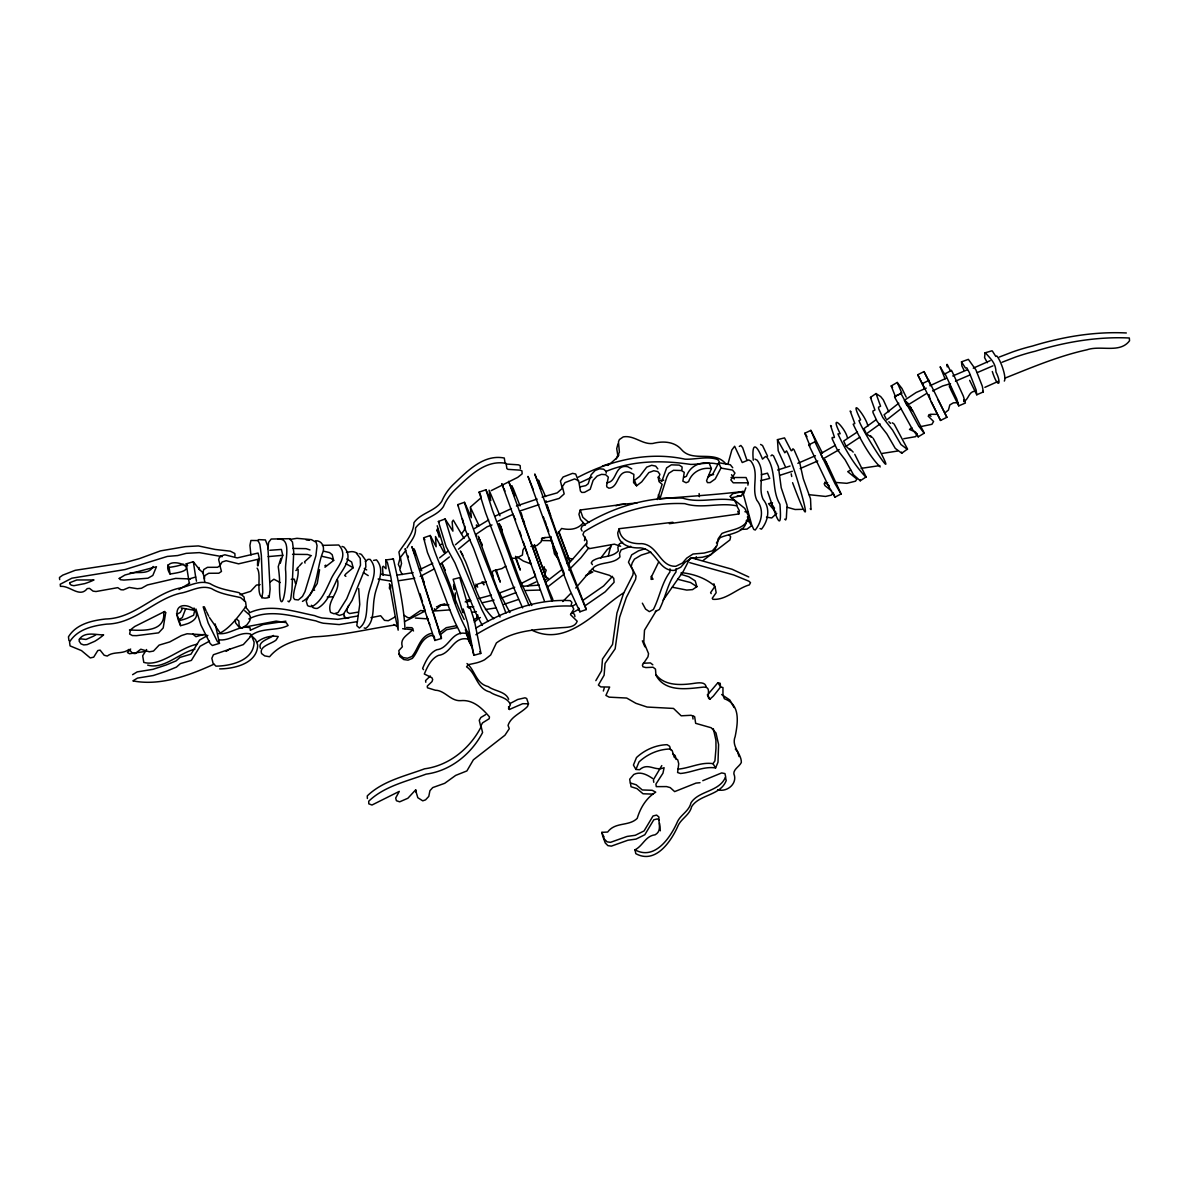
<?xml version="1.0" encoding="UTF-8"?>
<svg xmlns="http://www.w3.org/2000/svg" width="1189" height="1189" viewBox="0 0 1189 1189"><rect width="100%" height="100%" fill="white"/><g stroke="black" fill="none" stroke-linecap="round" stroke-linejoin="round"><path stroke-width="1.5" d="M280.232 563.318L282.789 555.308L281.392 549.437L269.814 550.284M669.957 568.818L669.942 571.968C661.53 583.294 659.657 597.354 653.37 609.541L649.357 611.651L645.568 609.095L642.357 603.18M675.991 568.847L675.991 571.983C667.549 583.279 665.662 597.324 659.345 609.481L655.317 611.592M454.852 601.872L455.372 592.91M267.822 548.709L268.669 542.303L271.181 539.033L289.715 538.691L292.464 542.006L293.742 551.889L291.974 589.759L290.651 599.494L288.986 601.902L287.901 601.099M810.883 430.359L804.834 433.242L809.947 445.741L808.758 444.864L814.896 441.803L816.055 442.709L810.883 430.359L822.446 453.158M319.588 569.694L317.225 583.531L309.571 595.674M476.417 525.806L476.462 524.929L477.012 525.583M389.487 588.763L389.412 586.846M895.54 396.858L891.215 385.964L897.219 382.457L901.797 393.054L894.604 396.532L894.886 397.676L912.543 429.511L918.19 436.853L924.269 433.123L912.855 410.948M475.526 588.629L475.689 585.954L478.141 583.888L486.301 581.718M585.211 537.042L584.483 540.668M280.872 558.384L278.241 566.663L278.746 570.423A53.163 15.784 89.2 0 1 279.564 579.4C278.538 620.688 287.099 596.596 285.702 571.329C284.186 562.531 292.836 537.339 277.78 539.212M195.962 609.006L200.941 625.132L210.126 643.502L212.37 645.508L219.475 643.353L215.209 623.943M728.144 463.294L731.83 450.007L734.639 446.247L742.233 462.536L748.624 459.935L750.779 460.96C759.934 472.642 751.002 487.832 756.843 500.242C764.215 509.278 762.03 521.451 755.253 530.026L753.781 529.447L751.745 525.003L743.407 494.461M606.137 473.177L606.301 471.617L603.626 469.165L599.524 468.808L595.139 470.487L591.126 474.783L588.198 483.73L585.805 485.602L579.816 486.91M434.371 608.723L435.278 610.938L449.843 609.883M880.202 466.935C869.382 456.323 860.182 438.726 853.182 424.22L854.817 423.507L850.18 411.008L850.982 411.721M630.467 783.031L631.032 786.732L636.962 788.604L643.026 793.776L652.924 794.118M669.362 523.68L738.83 513.96L739.261 510.512L736.808 505.875C719.791 502.174 701.971 509.145 684.834 503.646C649.491 501.981 613.777 513.128 584.037 531.869L582.937 534.56L586.994 541.099L586.43 546.227L589.268 548.649L614.371 544.161L620.643 546.241M464.914 526.118L464.409 529.952L461.555 533.816M543.566 569.888L544.354 566.885M995.817 356.462L992.533 351.32A3.225 0.936 73.2 0 0 991.908 350.814L985.042 352.836L984.581 357.621L987.316 362.704M482.303 625.384L475.184 611.978L454.897 562.843L446.113 546.687L438.399 521.466L445.072 518.984L452.846 544.176L461.525 560.361L481.738 609.541L488.01 621.475M405.553 549.452L405.107 548.694L411.543 570.988L434.847 640.47L441.401 638.478L441.401 637.557L422.704 579.608M163.592 611.993C166.133 631.909 142.814 630.705 129.482 629.932M715.852 546.39L715.288 549.823L710.591 554.995L702.446 557.24L691.344 558.191L685.132 562.219L680.792 567.212L674.222 570.423C658.156 571.21 656.551 549.244 640.277 547.861C630.408 548.411 618.488 545.038 617.73 532.94L619.201 528.689L672.9 522.268M747.881 485.142L748.267 482.808L746.053 477.532L731.027 477.502M477.339 614.668L476.789 617.908L473.876 619.989M477.889 615.085L477.071 619.93L474.158 621.996M533.371 489.868L528.005 476.403L560.851 566.767L569.769 589.863L579.89 611.815L586.207 609.556L585.88 608.129L557.091 534.129A49.433 1.115 70.3 0 1 551.978 519.474L547.386 507.554L549.377 512.518M404.973 628.743C403.859 605.914 398.404 581.599 393.41 558.964L385.816 559.96L385.979 568.758L383.363 566.232L382.501 567.019L383.051 575.268M392.548 559.484L392.712 558.607M434.847 640.47L434.877 639.548M681.951 469.7L682.1 466.95L679.246 465.107L671.339 464.84L666.657 467.872L661.797 481.426M888.822 411.884L883.293 399.846L880.707 396.606L876.025 393.559L870.452 397.394L874.955 410.042L872.919 411.022L873.008 412.598L877.096 421.352L886.875 433.911L895.258 448.372L901.752 453.217L907.519 449.041L894.113 423.997M520.381 468.54L520.158 465.583L518.419 464.825L506.246 464.037M257.493 565.459L257.671 560.376M608.307 556.14L610.938 544.993M901.752 453.217L901.589 452.117M969.644 380.346L976.749 394.793L976.124 389.977L969.332 372.558L966.791 367.817L965.453 368.025L961.5 361.828L961.901 365.944L963.967 370.24M976.749 394.793L983.348 391.909L982.322 386.232L975.916 369.898L968.366 359.36L961.5 361.828M695.773 558.86L696.293 556.69M579.89 611.815L578.85 608.084M185.707 608.709L182.289 617.626L178.855 619.618M544.755 574.465L546.197 570.185L542.883 566.99M745.845 487.832L743.779 493.569M746.707 520.262C745.072 533.475 729.719 533.371 720.177 537.636L716.432 542.942M390.631 585.092L390.646 588.392M876.025 393.559L880.573 406.207L878.552 407.173L878.671 408.734L882.773 417.488L892.553 430.076L900.965 444.537L907.445 449.427M574.941 616.615L574.406 614.252L571.805 612.573M603.373 691.017L604.22 688.119M625.34 504.017L580.277 509.992L578.939 514.287L580.514 519.43L585.345 525.152M731.072 497.879L741.535 495.664L743.318 491.458C715.451 494.802 687.837 496.393 659.91 498.845L666.761 477.309L668.783 473.296L673.479 470.279L681.401 470.532L684.255 472.36L682.872 481.159L686.098 482.764L688.58 481.679C691.82 472.196 701.421 466.92 711.408 468.629L706.548 480.728L707.47 482.615L710.115 482.615L715.213 478.974L720.95 468.08L718.751 462.714L730.328 464.75L732.736 467.753M204.597 578.835L202.888 572.741L203.75 569.546L207.481 567.331L217.572 567.287L220.173 565.518L218.657 559.692L219.237 557.849L220.797 556.051L224.855 554.787L237.235 557.923L258.072 553.048L259.44 558.949L257.909 565.89M657.264 499.573L662.139 484.339L659.033 481.649L658.334 478.127L659.94 474.337L657.814 471.572L653.787 470.755L648.837 472.598L641.718 481.857L636.576 485.796L633.574 482.6L633.856 474.396L629.739 472.211C616.318 469.581 619.469 487.564 608.887 488.189L606.851 486.925L606.628 485.469L608.337 477.146L605.662 474.693L601.56 474.352L597.16 476.031L593.133 480.326L590.19 489.259L584.512 492.335L581.778 492.454L580.425 491.027L578.627 480.624L574.569 478.929L565.057 482.585L562.382 486.569L564.181 493.925L559.142 498.429L545.528 502.338M509.888 703.62L517.72 699.474L524.988 697.809L526.682 698.478L528.481 703.799L527.53 706.444C521.421 713.028 510.958 716.387 508.045 725.379L509.278 728.679L504.953 735.218L473.385 759.801L466.891 770.933L455.684 775.391L444.671 783.328L432.737 787.579L429.928 790.7L428.783 796.407L425.543 799.87L422.749 800.836L417.815 797.715L415.511 790.016L407.886 798.25L399.682 801.817L396.413 800.717L395.684 798.027L399.281 791.384L371.964 805.027L368.798 803.823L368.709 801.237C384.166 786.301 406.356 781.47 426.138 774.128C450.378 770.903 471.334 754.138 482.585 732.528L480.936 725.662L482.571 722.853L489.184 718.736L489.467 716.893C482.035 708.272 473.311 699.474 460.752 700.648C450.72 701.376 444.849 690.333 435.352 690.229L427.49 687.807L427.237 686.142L432.023 681.565L432.692 679.558L431.904 677.715L424.31 674C427.178 667.326 431.013 658.543 438.503 655.362C451.181 653.995 453.291 635.966 467.976 639.087L471.87 646.92M833.935 437.686L832.166 437.493L832.151 438.8L836.982 449.204L845.082 459.727L853.553 474.872L860.256 480.772L866.142 476.938L854.757 454.317M860.256 480.772L860.167 479.806M406.965 547.936C410.458 541.292 416.239 536.298 415.526 527.99C422.585 518.107 436.631 516.784 443.423 506.603C446.038 500.45 449.814 494.921 454.584 490.21C468.496 477.101 484.963 459.281 506.083 463.383L506.871 468.57L508.03 469.373L520.202 470.145L521.941 470.889L522.164 473.846L517.676 477.384L491.28 490.596M153.128 566.469C149.086 574.971 137.567 571.552 129.958 573.009M617.998 443.898L616.705 448.595L617.983 456.546M700.024 782.704L696.026 783.09L674.653 791.606L670.224 787.608L666.553 786.583L656.269 786.642L655.912 784.086L662.957 773.207L664.116 767.678C655.08 771.839 648.273 762.015 639.578 769.729L635.922 769.446L638.998 761.941C647.277 754.212 658.305 749.338 669.675 749.011L672.186 750.586L674.148 757.081L677.76 759.92L678.726 763.784L677.596 772.523L680.465 773.489C692.622 772.419 703.442 766.117 715.6 767.916L717.993 762.223L718.587 744.522L715.986 732.974L711.245 727.772L695.654 723.328L694.644 716.625L691.047 715.288L681.178 715.808L673.494 708.436L647.098 707.039L635.892 703.308L626.692 698.047L609.169 697.155L605.914 695.416L609.66 687.049L600.846 686.915L598.379 685.057L604.101 675.248L605.067 663.417L615.144 648.822L619.603 617.344L626.306 597.591L635.595 579.325L636.056 576.011L631.21 566.484L632.191 562.962L634.436 559.142L641.287 555.085L650.829 552.068M791.919 450.557L792.959 448.803L794.103 449.873L799.751 462.789L803.274 478.721L810.526 498.83L810.987 509.576L810.229 508.699M250.329 630.066L250.076 627.777C239.286 624.79 229.551 635.164 218.404 633.544M661.797 765.597L653.4 779.731L653.772 782.288M699.355 496.72L699.117 493.554M689.947 558.503L683.244 571.419L663.135 600.163M571.181 604.933L571.939 602.422L570.244 600.623C536.938 598.78 503.868 611.072 475.674 628.223M950.472 389.071L958.75 405.85L965.379 403.041L963.328 396.115L951.913 371.087L951.363 370.448L944.482 374.178L940.157 366.762L945.092 378.919M951.363 370.448C950.249 373.064 947.187 362.318 946.786 364.651M595.838 680.643L601.545 670.849L602.496 659.033L612.543 644.453L616.957 613.004L623.616 593.266L632.875 575.03L633.321 571.716L632.266 569.338M658.602 562.159L651.2 577.304L651.111 579.37L653.073 579.206L651.23 576.353M475.882 634.733C504.626 617.195 538.216 604.294 572.251 606.137L573.782 609.11L570.497 614.654L577.185 621.223C574.926 628.193 565.191 627.227 559.395 627.822C538.037 629.457 514.376 629.858 496.408 642.937L490.671 654.99L484.518 659.821A20.243 10.627 -17.9 0 1 474.574 663.328L468.347 664.666L466.564 666.821C476.611 673.524 476.328 688.461 490.002 692.043C496.11 696.591 507.51 696.695 510.438 704.646L508.55 708.362L509.397 709.461L522.714 703.695L528.481 703.799M718.751 462.714L713.028 473.623L707.945 477.265M257.79 540.579L258.682 539.628L265.415 539.94L267.867 546.375L270.111 589.149L269.204 597.309C252.187 603.15 262.903 575.937 257.092 568.149M182.407 608.664L180.312 612.38L176.879 614.356M226.178 651.364L230.027 648.748M524.408 547.653L522.922 550.121L522.417 555.085L516.338 558.176L510.765 558.399M656.417 610.507L644.497 630.17L643.799 642.105L648.555 653.653L647.975 656.804L642.387 665.127L642.952 666.806L645.88 667.579L653.073 667.237L655.481 669.125L655.927 675.174C665.186 692.593 687.242 688.847 703.561 687.093C711.587 686.841 706.935 694.391 708.689 698.508L709.996 699.087L713.341 696.1L720.623 686.96L722.957 687.554L722.957 695.06L724.354 698.76C740.866 704.557 737.819 723.12 735.159 736.571C731.057 746.766 741.624 753.618 741.327 762.506C739.276 766.964 731.473 770.115 734.549 775.971C736.273 784.993 726.063 792.424 717.666 789.689M261.848 598.008L262.769 592.167L261.342 555.189L259.841 544.25L258.013 540.549L250.909 540.475L249.928 545.335L250.76 553.613A5.603 1.026 84.7 0 0 251.102 554.921M308.189 597.324L306.227 601.129L307.579 605.617A16.691 10.835 -69 0 0 312.142 606.509C321.58 601.426 325.801 589.982 330.334 580.722C334.585 569.293 350.042 557.299 338.761 544.993L322.412 545.379M832.746 493.078L831.379 495.129L825.582 496.437L809.115 494.698M405.806 550.477L400.425 557.344L401.525 563.527L399.831 569.754L402.194 574.555M616.006 459.132L618.919 454.971M677.908 769.164C690.036 768.109 700.841 761.837 712.999 763.65L714.916 760.901L715.986 748.312L715.927 740.271L713.326 728.708M612.528 576.338L603.596 585.984L583.591 599.895M600.594 558.295L607.311 549.467L611.027 546.851M500.079 616.987L491.503 597.235L473.549 548.248L465.716 530.74L457.75 504.641L464.513 502.278L471.394 517.691L470.398 507.331L479.048 525.731M586.593 543.224L569.115 563.17M588.733 547.921L580.945 557.745L568.773 570.036M302.184 562.843L299.405 565.919M592.598 568.416L575.729 588.035M146.604 649.521L142.68 655.793L143.795 662.392C160.678 667.192 180.178 647.188 197.433 644.17M132.588 674.683L137.196 671.889L152.935 669.333L166.118 664.993L176.076 660.891L179.985 657.398L190.983 654.173L199.633 640.024L207.867 635.342M269.858 582.253L273.901 579.221L280.232 582.551M430.329 675.991L425.573 680.584L425.811 682.248M557.388 534.114L561.58 528.481C569.576 530.22 577.646 529.655 583.309 522.759M298.558 566.826L296.938 568.52M570.497 593.697L562.798 601.53M720.43 685.89L720.222 683.318L717.888 682.724L708.406 693.841M470.458 507.019L481.159 497.701M776.744 513.351L771.735 517.958L766.489 517.185M432.484 612.261L441.743 604.547L448.877 604.874M886.622 419.999L901.351 408.436M562.189 569.338L545.692 582.194M563.913 574.361L547.713 586.92M455.446 544.74L468.466 533.787M458.464 549.169L470.205 539.375M770.962 455.833L772.018 454.911L773.519 455.848L778.349 466.504L781.203 487.758L787.073 505.176L786.33 518.226L785.691 519.979L784.725 519.162M324.983 567.242L333.663 560.435L332.177 554.668L329.576 552.603L323.542 551.131M420.163 576.442L434.371 568.862L446.915 602.184A43.042 3.418 70.6 0 0 455.06 622.352L460.678 633.752M346.757 558.964L351.647 562.025L353.163 567.748L345.821 573.93L344.676 575.476L345.85 576.353M447.703 551.354L439.588 557.849M365.32 561.49L368.1 559.335L370.121 559.38C379.886 570.824 369.556 584.661 368.025 596.908C365.885 607.118 368.545 621.282 359.346 628.03L356.804 625.667L359.747 604.488L358.692 588.54M449.383 556.957L440.019 564.374M945.374 412.524L948.436 410.042L949.833 404.914L953.385 402.848L958.349 402.625M310.151 556.749L304.547 561.817L305.083 563.051M850.016 450.007L846.092 446.276L859.885 437.151M963.67 401.6C968.782 399.489 968.455 391.954 974.564 391.24M474.441 528.555L488.605 519.95M178.989 589.536L189.72 583.175M470.041 642.64L468.243 632.206L473.891 655.317L467.634 622.858L463.19 608.976L463.22 612.736L462.551 611.547L453.128 579.296L459.801 577.586L468.704 608.069M623.809 592.731C596.804 609.838 567.525 647.708 531.736 630.096M130.671 649.031L127.431 652.523L129.482 653.727L144.389 651.602M898.78 403.205L884.096 414.768L885.983 418.691M911.829 427.772L909.481 429.437L915.426 432.008L917.091 434.357L915.589 436.66L903.774 438.711M703.308 560.331L729.942 539.925L730.641 536.7L728.812 534.589M473.891 655.317L480.936 653.341L474.5 621.074L470.012 607.222L469.848 608.396M324.879 565.756L325.786 565.132M876.174 419.658L863.957 428.59L865.8 432.514M880.113 423.908L866.424 433.822L871.165 437.062M680.673 574.213L688.877 576.769L695.238 580.916L696.888 586.667L692.563 589.61L686.752 590.071L672.365 587.232M241.635 628.297L246.896 624.864L249.645 621.03L250.611 617.403L249.482 614.891L244.681 610.73M725.543 777.428L726.226 780.579C720.356 795.813 699.593 794.222 691.656 806.603C689.798 814.777 681.832 818.255 678.324 825.121C671.443 841.084 655.659 864.626 635.788 853.643L635 849.838C643.1 845.691 645.33 836.001 655.109 834.797C662.139 830.992 658.334 823.189 658.929 817.051L656.61 815.089L653.043 815.981L644.066 830.933L635.283 835.287L627.093 836.432L610.537 842.332L607.074 841.842L604.398 839.152L601.887 832.345L607.653 832.047C615.367 821.584 628.832 826.637 637.215 818.374C640.395 807.836 646.177 798.072 655.734 792.156L652.196 790.299L642.283 789.957L636.204 784.799L630.259 782.927L629.694 779.226L633.782 774.485C640.395 771.096 647.024 774.738 652.523 778.394M373.584 560.405L376.512 559.885C386.321 571.285 375.962 585.107 374.431 597.324C372.291 607.52 374.951 621.669 365.722 628.372L364.176 627.926M585.092 605.751L605.142 591.869L614.104 582.268L613.732 578.211L609.481 575.342L594.01 570.675L592.835 569.011L593.965 567.123C601.693 561.52 613.509 564.27 619.974 556.942L619.514 553.48L621.163 549.823L630.72 546.301M389.383 583.68L395.298 616.823L388.298 620.717L384.493 620.361L380.643 615.724L370.923 617.671M295.868 570.512L298.067 569.159C299.048 579.117 293.267 588.05 293.505 597.71L294.634 599.509L298.335 599.955L302.452 596.432L304.949 591.691L315.917 555.679L317.062 545.647L316.111 542.229L311.429 539.643L296.982 538.32L289.655 539.464M505.83 566.113L501.936 568.58L493.182 570.824L492.187 572.563L493.093 575.922M739.305 446.44L740.851 445.459L742.664 447.703L746.796 459.846M984.878 387.346L998.299 381.342M857.432 431.934L843.67 441.045L846.092 446.276M439.127 633.024L446.261 627.688L456.308 625.741M440.762 634.257L446.633 629.68L456.665 627.733M820.707 453.618L835.243 445.34M996.754 355.927C1000.692 360.014 1006.815 377.775 1004.319 381.075M973.256 368.159L990.184 360.668M977.343 372.558L992.949 365.84M520.871 583.665L534.961 576.487M894.604 396.532L901.604 393.336M527.515 585.88L536.001 581.986M952.775 375.962L967.192 369.809M839.241 449.635L823.07 458.85L821.302 454.926M955.466 381.179L969.912 374.996M929.976 385.726L945.85 378.384M932.622 390.943L942.654 385.964L950.531 383.661M572.801 605.929L575.892 604.205M273.485 635.461C269.65 638.865 257.478 641.302 260.421 648.287M578.924 609.199L571.329 613.316M257.448 641.882C263.259 637.319 270.854 635.342 278.226 636.531L276.22 639.89C272.311 643.71 258.667 645.999 261.61 653.578L264.686 655.882L269.561 656.759C280.604 643.635 297.101 639.682 313.242 636.843C340.336 635.937 367.609 629.07 394.807 625.013M926.201 393.722L906.954 405.538L904.383 400.307L916.199 392.474L926.216 388.134M250.418 630.185L263.037 624.582L285.88 621.178M250.062 636.353C260.867 626.93 276.487 631.493 288.11 625.488L286.192 622.62L276.145 621.119L244.221 627.183M494.743 516.338L511.463 508.595M485.602 714.648L480.876 717.487L479.256 720.311L480.906 727.207C469.729 748.802 448.818 765.627 424.592 768.807C404.854 776.149 382.68 780.95 367.282 795.902L367.371 798.503M498.028 521.168L513.291 514.198M917.715 374.758L924.002 371.592L928.654 380.48L922.307 383.661L917.715 374.758L924.522 388.654M420.267 569.368L432.737 563.289M931.225 401.912L940.529 420.445L946.89 417.294L928.371 379.707L928.654 380.48M850.759 470.145L847.712 471.632L856.883 479.078L855.515 481.188L846.836 483.314L835.733 482.452M808.758 444.864L828.837 486.762L834.99 497.165L841.099 493.94L828.302 466.341M578.166 477.235C610.73 460.128 648.614 451.226 685.057 459.192C695.922 459.608 707.158 455.863 717.695 459.519L719.3 461.659M580.098 482.66L592.003 477.146M478.885 598.498L491.399 595.095M213.842 664.25C189.036 675.56 160.129 686.231 132.871 680.881L137.478 678.102L153.262 675.53L166.475 671.191L176.448 667.103L180.371 663.611L191.384 660.385L200.049 646.281L209.502 641.153M797.849 463.324L815.401 455.729M800.167 468.555L817.75 460.96M203.497 634.421L195.917 636.71L192.707 633.93M622.664 542.303L619.514 543.73L617.879 547.416L618.339 550.879C611.904 558.236 600.088 555.456 592.39 561.074L591.26 562.962L592.434 564.641M424.488 611.354L404.572 621.624M683.957 477.384L686.439 476.284C689.65 466.816 699.221 461.525 709.209 463.249L711.408 468.629M194.892 649.224C179.197 652.791 163.844 669.838 147.674 665.112M465.196 601.946L468.57 600.519M602.392 466.029L610.73 463.264L616.378 458.211L619.395 452.206L618.473 441.803L619.41 439.529L623.259 436.898C633.975 434.921 642.179 444.656 652.776 443.482C662.645 440.881 674.371 441.342 681.52 449.605C692.845 462.997 714.812 449.383 726.152 464.304M249.006 612.974C270.066 603.046 293.401 611.443 314.624 615.62A49.403 27.005 -14.2 0 0 321.981 617.968L337.839 619.35L357.488 616.051M248.858 618.919C270.215 608.218 294.203 616.601 315.917 620.896A49.492 26.916 -14.2 0 0 323.289 623.229L339.177 624.582L357.458 621.609M607.609 465.434L608.679 464.988M514.718 587.262L499.603 592.939M515.729 592.716L500.584 598.394M585.553 575.565L592.806 571.998L589.268 571.359M477.755 618.592L480.386 617.552M999.28 357.057L1012.656 351.914A119.346 59.718 -27.6 0 1 1032.305 346.088C1062.431 336.784 1094.816 331.389 1126.325 332.965M1002.074 362.244L1015.465 357.072A119.584 59.524 -27.6 0 1 1035.158 351.245C1065.329 341.912 1097.759 336.472 1129.327 338.003L1129.55 340.767C1119.845 353.772 1100.806 344.959 1086.924 349.804C1058.611 356.016 1031.799 367.416 1004.973 378.132M444.701 603.863L436.467 606.836M516.427 505.994L537.101 499.068M519.712 511.032L538.989 504.641M492.023 524.943L487.118 526.757L476.195 534.158L476.67 536.477M504.047 604.324L518.374 599.494M897.502 451.047L882.297 453.425M522.61 607.921L514.778 590.13A68.204 2.839 70.7 0 1 501.684 555.204L485.617 512.786L479.122 492.127L485.929 489.764L490.804 500.554L489.08 490.18L499.974 515.803M443.928 552.395L435.501 536.521L436.155 546.747L430.255 535.496L423.581 537.814L427.46 552.513L434.342 568.937M615.932 505.815L619.885 504.478L636.962 503.006M606.375 471.275C633.202 460.277 662.496 460.202 690.631 464.409C699.905 464.453 709.476 461.614 718.542 464.349M777.651 470.041L790.046 466.043M779.925 475.303L792.35 471.29M485.469 609.541L495.813 607.951M183.73 564.24L177.012 566.023A42.67 16.973 -7 0 1 171.067 567.108L169.12 567.376L167.664 564.983M785.171 466.326L778.186 450.705L777.457 439.648L784.532 437.894L791.205 450.75M644.869 548.813L638.508 550.819L631.686 554.847L628.461 562.189L631.731 568.134M541.485 538.602L545.127 537.458M358.142 612.112L349.566 613.554L347.307 612.038L346.92 609.645L348.585 605.469M189.274 583.338L186.197 563.854L193.331 561.713L199.44 569.516L198.994 567.465M188.486 579.162L195.68 577.007L193.331 561.713M439.514 544.904L442.07 544.146M827.618 482.645L824.17 483.67L824.973 485.632L831.572 490.953M702.788 780.683L721.678 772.924L724.963 773.593L725.647 776.744C719.746 791.993 698.969 790.388 691.002 802.783C689.13 810.957 681.148 814.435 677.641 821.302C670.73 837.294 654.901 860.821 635 849.838M239.985 594.708L250.582 591.349L256.408 585.092L260.094 584.616M545.201 579.638L548.263 578.374L544.889 576.264M494.015 600.118L482.288 602.764M761.376 474.723L767.485 473.163L769.729 478.424L760.588 480.653M879.815 465.583L861.133 468.377M743.318 491.458L732.84 493.658L729.972 496.422L744.804 508.416L748.535 516.071C746.9 529.328 731.503 529.194 721.946 533.46L718.186 538.766L717.041 545.662L712.33 550.834L704.17 553.063L693.038 554.015L686.811 558.042L682.456 563.051L675.872 566.261C659.761 567.049 658.126 545.038 641.822 543.641C631.924 544.19 619.959 540.817 619.201 528.689M176.537 613.613L179.212 620.613L181.159 620.153A43.176 30.424 -13.8 0 0 187.059 618.31L193.644 615.218L194.743 610.076M180.594 625.637L182.556 625.161A43.294 30.424 -13.9 0 0 188.471 623.318C215.818 610.938 163.279 589.536 180.594 625.637L179.212 620.613M520.901 586.445L539.301 585.077M542.11 497.136L557.225 492.87L562.248 488.367L560.42 480.98L563.096 477.012L572.578 473.356L575.684 474.01L577.111 477.696M708.614 475.496L713.623 474.574M802.159 509.338L795.069 509.501L787.252 507.287M539.806 590.041L525.924 590.472M268.164 556.615L282.789 555.308M530.859 546.405L536.923 545.498L540.906 542.095L542.318 537.918L551.191 537.012M333.083 596.804L327.243 597.071M471.914 612.305L476.388 611.651M170.027 573.99L171.989 573.707A42.73 16.854 -7 0 0 177.934 572.622C205.028 567.123 156.889 552.796 170.027 573.99L169.12 567.376M606.866 482.689C617.433 482.08 614.237 464.067 627.673 466.697L631.775 468.897M302.452 601.396C318.236 593.103 316.333 566.811 323.081 551.711C324.686 546.301 321.565 540.415 315.561 540.787M398.568 580.752L414.738 578.255M397.007 575.134L413.148 572.667M439.38 605.32L446.826 604.532M441.401 638.478L411.884 546.658L415.214 555.248L414.069 548.932L414.857 550.581L421.723 570.765M660.088 480.624L663.759 480.237M643.234 663.254L650.428 662.912L652.82 664.8M919.543 426.851L931.938 424.295L933.588 421.471L928.193 416.15L930.199 414.292L937.274 414.337M737.15 495.976L741.535 495.664M346.46 552.335L351.245 551.651A22.74 14.313 -71.5 0 1 356.15 552.707L360.267 558.399L360.49 565.161L346.742 598.736L338.077 612.498L334.035 613.792L330.572 612.424C326.276 600.965 340.738 591.825 337.438 579.697M473.727 606.762L467.277 606.821M291.246 579.34L294.307 579.206L295.496 583.531M748.267 482.808L733.227 482.808L730.849 479.94L734.951 473.088L732.558 470.086L720.95 468.08M406.638 627.495L411.914 627.703L413.044 628.966C408.942 634.763 399.355 637.631 402.372 646.757L398.805 650.636L399.786 656.491L403.755 659.553L408.05 660.148L412.375 658.394C418.9 650.933 419.97 638.969 430.983 635.506L433.792 635.952M218.865 639.801C230.027 641.391 239.792 631.062 250.597 634.019L250.864 636.293L243.329 644.587L213.411 654.723L211.85 658.26L213.024 663.165L215.952 666.137C230.711 666.033 253.896 660.623 254.104 642.09L252.023 636.843M348.986 617.849L344.795 617.968L343.666 613.732M205.875 634.941L187.089 633.767L181.456 635.565L169.715 641.941L159.118 645.107L153.485 651.067L149.353 651.81L140.792 649.209L135.145 653.608L132.574 653.281L129.021 649.402C122.363 654.604 113.758 651.052 107.248 656.046L104.186 655.273L100.099 650.115L97.81 650.546L93.693 657.16L90.245 657.933L81.491 650.606L70.062 645.895L69.556 642.001C77.344 629.219 93.039 625.696 106.847 624.106C135.219 623.541 154.362 599.449 180.074 593.296C190.582 591.632 200.302 584.498 211.508 588.585C220.366 594.01 230.666 595.303 240.579 597.606L245.603 601.872L246.153 606.301C238.573 615.917 231.171 627.064 220.203 633.024L209.427 617.537M292.553 554.312L307.475 554.475L311.429 555.724M292.791 548.426L306.019 548.649L309.972 549.913M259.44 558.949L238.558 563.839L226.148 560.718L222.09 562.011L219.935 565.637L221.466 571.448L218.835 573.217L208.729 573.276L204.984 575.491L204.122 578.671L204.776 581.822M541.59 540.505L550.611 540.668L552.038 541.812L554.46 553.911L558.176 558.86M190.463 578.939L175.69 578.404L147.436 584.943L141.461 588.273L137.374 588.733L129.229 587.411L123.388 589.878L120.906 589.729L117.741 587.648L96.012 591.528L93.084 591.141L89.472 588.362L87.213 588.614C79.663 598.32 69.854 585.315 60.461 586.385L60.223 584.245L71.89 578.181L125.127 569.546L167.307 556.422L177.651 555.56L186.242 553.346L199.366 552.617L222.239 556.645M427.817 618.875L415.407 618.057M760.574 444.433L762.521 445.518L767.574 456.16M466.326 601.381L469.506 601.5M219.668 668.887C234.367 668.812 257.508 663.417 257.686 644.943L255.605 639.712L251.949 636.16M740.375 529.462L747.019 529.105L751.418 525.865L749.546 522.12L746.365 520.485M431.889 633.633L430.552 633.529C419.509 637.007 418.424 649.001 411.884 656.477L407.545 658.23L403.234 657.636L399.266 654.574M681.178 572.622C693.38 573.841 705.686 578.047 714.975 586.251L716.164 592.687L712.27 598.26L712.835 599.301C725.87 600.46 736.972 588.421 749.352 584.884L750.497 582.655L748.921 581.213L733.702 574.956L689.754 562.65M269.204 597.309L268.12 595.942M313.331 590.101L314.609 590.22M193.896 610.239L181.218 607.951M772.493 502.873L768.525 503.66L775.793 512.102M306.168 539.895L309.318 540.296M424.235 610.968L420.624 610.507L410.131 617.7L407.931 617.73L404.186 615.352M380.97 574.213L389.472 575.506M567.956 558.146L572.682 559.068M601.887 832.345L602.734 836.135L603.849 836.328M744.894 511.716L748.104 512.251M677.656 579.236L690.541 582.551L696.888 586.667M566.975 563.378L569.055 563.72M985.042 352.836L985.384 352.895A3.225 0.921 73.2 0 1 985.993 353.401C990.6 358.989 995.743 362.808 995.996 372.068C1002.119 384.374 998.047 389.591 992.31 371.533M402.655 628.699L412.39 629.694L413.519 630.958M391.018 581.124L378.102 579.013M321.951 556.318L331.062 558.384L333.663 560.435M467.872 599.761L470.785 600.504M777.457 439.648L784.814 452.786L786.509 450.869C793.925 462.253 821.272 559.335 792.587 482.689M219.475 643.353L217.275 641.332L208.164 622.947L203.185 606.821M530.859 563.883L523.323 561.03L516.962 556.868M342.016 546.45L343.948 547.059C355.243 559.32 339.801 571.285 335.566 582.684C331.047 591.914 326.826 603.328 317.404 608.382A16.646 10.835 -69 0 1 312.856 607.49L311.414 605.231M690.928 557.7L731.978 569.219L748.773 576.977M79.856 638.746L85.994 639.459L93.53 636.174A54.753 38.048 -10.3 0 0 95.937 634.673M760.024 528.57L761.51 529.135C768.347 520.589 770.576 508.402 763.145 499.38C757.289 486.985 766.296 471.795 757.096 460.143L754.926 459.117M866.023 477.235C854.311 465.137 844.948 449.1 837.918 433.896L840.207 433.717C828.525 410.755 845.394 428.293 847.341 437.582M983.303 392.147L982.649 391.285M345.598 563.512L353.163 567.748M659.122 819.816L657.339 818.909L653.787 819.786L644.824 834.737L636.056 839.092L627.881 840.237L611.369 846.122L607.906 845.647L605.246 842.942L602.734 836.135M198.949 569.189L203.453 573.053M385.816 559.96L387.436 562.65L390.75 576.487L397.958 620.747L398.166 630.155L395.298 616.823M672.87 753.915L675.189 755.61L676.169 759.474M893.385 423.492L892.3 422.794M363.418 572.622L368.218 575.61M364.295 568.431L366.688 569.932M393.886 624.478L396.74 626.276M721.634 694.525L729.793 699.979L734.059 707.529M466.995 663.551C475.169 670.135 475.645 683.601 488.248 686.603C494.356 691.181 505.756 691.329 508.669 699.281M335.967 614.044L339.43 615.412L343.472 614.119L352.122 600.4L365.84 566.93L365.603 560.197L361.486 554.505A22.68 14.313 -71.5 0 0 359.643 553.762M958.75 405.85L956.818 399.028L944.869 373.361M870.452 397.394L871.359 398.033M588.852 522.417L582.863 517.334L580.277 509.992M824.72 482.214L829.253 485.811M924.284 433.376L918.681 426.004L900.682 392.994M245.291 606.672L249.333 611.636M853.167 452.073L849.853 448.803M236.462 619.053L238.87 620.985L239.123 625.682L240.951 627.926M477.71 587.143L475.868 584.096M872.161 437.389L870.393 435.65M908.099 403.413L905.78 401.332M831.512 426.346L830.576 425.543L834.485 437.299M657.963 477.116L660.044 478.914M929.055 414.589L931.017 416.313M908.366 406.549L912.097 410.577L910.165 406.683M888.837 421.709L890.591 423.403M873.112 438.176C906.791 500.138 863.511 433.866 858.978 420.594L860.598 419.88C847.504 393.529 866.528 417.042 867.866 426.138M493.732 618.711C478.127 603.759 473.415 580.96 465.553 561.654L460.336 550.983L460.812 551.577M557.091 553.242L553.361 548.233M892.553 387.525L891.215 385.964M910.447 407.143L911.25 408.124M438.399 521.466L439.217 522.476M912.572 410.577L909.481 406.029L910.165 406.801M897.219 382.457L901.931 388.431L906.196 397.096M239.167 627.287L235.526 622.798L235.348 619.662M445.072 518.984L452.905 531.141L452.147 521.897L453.277 520.128L464.052 538.409M735.337 749.04L737.581 751.849L739.053 756.576M657.829 468.882L655.689 466.118L651.676 465.285L646.727 467.128L639.652 476.388L634.51 480.326L636.576 485.796M186.197 563.854L187.624 565.696M841.128 494.148L835.035 483.715L814.896 441.803M770.725 503.17L774.544 508.193M546.004 500.837L546.598 501.669M656.105 674.787C664.265 685.563 679.751 685.28 692.013 683.645C696.219 683.17 705.776 680.747 706.132 687.301M423.492 669.66L422.615 668.411C425.469 661.723 429.288 652.924 436.764 649.744C449.442 648.391 451.493 630.333 466.177 633.484L471.409 645.523M806.989 436.66L804.834 433.242M717.888 682.724L720.623 686.96M734.267 479.033L731.547 474.693M707.306 694.837L709.996 699.087M946.89 417.294L938.151 400.009M827.172 464.468L828.005 465.82M826.89 464.022L824.601 459.608L825.642 461.287M712.999 763.65L715.6 767.916M825.939 461.763L826.816 463.22M635.922 769.446L633.425 765.062L636.487 757.556C644.75 749.858 655.763 744.983 667.103 744.686L669.615 746.261L670.611 749.62M586.207 609.556L567.554 564.374L534.768 473.995L540.891 489.229L538.379 480.044L545.573 496.571M462.907 555.322L461.6 552.959M463.695 523.784L462.372 518.82M711.185 593.638L710.621 592.598L714.5 587.009L713.905 583.769M922.456 383.735L922.01 382.903L940.529 420.445M582.075 531.037L580.975 528.971L582.06 526.266C611.726 507.525 647.396 496.408 682.664 498.132C699.771 503.69 717.576 496.72 734.564 500.45L737.031 505.117M467.188 631.493L461.629 620.063A43.042 3.255 70.6 0 1 453.544 599.865C447.614 577.691 434.743 558.057 430.255 535.496M464.171 619.424L459.653 610.12A27.971 2.096 70.6 0 1 450.765 586.712L442.13 564.27M916.645 433.435L917.12 434.357M457.75 504.641L458.478 506.053M208.744 616.229L206.633 611.859M930.794 385.518L924.002 371.592M479.122 492.127L481.04 496.274M424.191 538.558L424.889 539.94M747.391 516.933L749.278 520.693M964.353 401.332L963.684 399.935M399.92 567.688L398.345 564.478L400.024 558.236L398.924 552.038C404.84 542.749 413.504 534.203 413.965 522.64C421.01 512.756 435.04 511.433 441.803 501.253C444.404 495.1 448.164 489.556 452.935 484.844C466.787 471.736 483.224 453.886 504.299 458.033L505.102 463.234M513.737 515.536L514.391 516.903M444.775 569.026L445.31 570.111M442.323 563.958L442.962 565.251M482.05 581.793L483.878 584.854L483.269 582.105M443.571 566.558L444.196 567.822M408.407 557.091L407.842 555.709M833.236 493.049L834.99 497.165M552.915 599.583L542.734 575.223L522.982 520.113M505.964 613.138C492.261 576.175 476.046 540.074 464.409 502.412M529.15 605.632L521.466 587.797A68.189 2.571 70.7 0 1 508.446 552.855L492.484 510.393L485.929 489.764M204.315 606.776L206.069 610.656M499.766 524.869L499.142 523.472L519.088 578.285L531.81 605.513M429.244 623.199L429.824 624.567M500.42 526.474L502.263 530.889L500.732 525.984M949.387 385.474L950.204 388.119M642.372 640.797L644.869 646.801M544.399 600.965L501.788 483.685L503.437 487.252M480.624 653.564L479.88 651.617M917.938 436.006L918.19 436.853M737.73 511.27L738.83 513.96M552.053 601.262L508.61 481.322L514.569 495.962L511.775 485.766L513.41 488.947L520.039 505.89M194 607.995L194.431 609.065M544.74 520.336L545.365 521.852A49.433 1.308 70.2 0 0 546.39 524.884M522.298 517.899L521.897 516.903L522.239 518.047M543.343 516.873L544.072 518.657M550.002 514.064L550.596 515.565L547.059 504.582M503.943 488.53L504.953 491.087M495.427 570.259L500.272 582.149L496.289 569.932M559.87 562.219L564.299 573.618M522.982 519.667L524.527 523.65L522.878 518.493M658.349 494.802L659.91 498.845M515.967 559.157L520.277 570.096L515.55 556.333M558.429 531.602L569.769 561.059L559.142 532.196M533.608 570.869L535.511 575.848M509.932 612.573L497.299 588.986L478.602 537.547L482.214 545.498L481.218 542.362M420.891 569.858L420.252 568.401L420.609 570.185M557.611 556.229L559.306 560.732M534.203 545.394L546.048 577.26L534.426 544.607M553.806 545.87L557.047 554.728M929.828 398.657L929.055 394.585M550.448 536.507L553.242 544.309M528.837 557.775L530.666 562.917M767.529 491.443C773.043 506.187 782.778 541.694 779.939 504.329C771.171 489.719 776.833 471.528 767.054 457.408L765.567 456.472L762.506 459.132C756.13 442.947 751.597 442.471 753.276 460.217M527.604 554.356L523.16 541.604M422.66 578.894L421.768 576.502L422.184 578.003M423.091 580.143L424.31 583.65L423.135 579.459M519.563 530.978L521.139 535.659M437.195 525.761L445.444 552.974M465.375 629.709L469.937 643.353M427.178 617.269L428.412 620.985M508.52 706.786L509.397 709.461M515.075 518.359L515.58 519.935M478.468 536.298L479.776 540.475L479.271 538.528M521.079 512.637L522.432 517.022M423.477 605.335L424.963 610.225M420.029 593.727L422.496 602.065M949.654 387.495L949.387 386.514M577.378 478.751L577.943 480.891M422.065 575.684L422.779 578.211M791.19 473.817L791.711 476.507M344.349 615.768L345.107 618.577M951.037 387.391L951.408 388.788M455.417 602.778L454.629 599.657M434.148 636.383L434.654 638.374M437.582 531.528L437.166 529.283M947.276 366.925L946.964 365.439M195.68 577.007L196.482 581.168M453.47 586.028L454.451 589.744L453.648 584.423M437.597 531.825L437.284 530.175L439.172 537.116M415.853 789.838L416.313 792.454M437.611 528.882L438.102 532.39M68.962 640.722L68.457 636.828C76.215 624.062 91.865 620.554 105.643 618.993C133.956 618.458 153.024 594.396 178.662 588.287C189.14 586.638 198.845 579.519 210.022 583.621C218.85 589.045 229.135 590.353 239.034 592.672L244.042 596.952L244.592 601.381M692.607 715.689L693.024 719.033M59.688 579.652L59.45 577.497L62.764 575.134L75.234 570.304L124.265 562.828L139.381 558.637L160.456 550.893L185.276 546.643L198.4 545.929L215.105 549.437L230.339 551.176L234.857 553.524L234.991 555.991M660.311 830.799L659.538 823.264M399.118 653.504L399.132 654.5M356.581 553.435A22.68 14.313 -71.5 0 1 357.77 553.45M548.694 531.513A49.433 1.308 70.2 0 1 546.94 526.445M165.672 612.736L163.205 627.941L158.613 632.845L136.527 635.654L132.336 635.565L129.631 634.034L130.418 629.917L134.654 626.544L164.751 611.443L165.672 612.736M79.351 639.251L79.158 641.183L80.986 643.903L83.75 644.928L87.139 644.616L94.704 641.317A54.902 38.048 -10.4 0 0 103.621 634.896C95.64 634.956 84.716 631.255 79.351 639.251M119.227 578.434L120.505 579.727L123.938 580.083L147.941 578.211L152.816 575.461L156.458 566.737L124.979 575L119.227 578.434M69.973 582.625L69.661 583.695L71.251 585.166L73.881 585.701L84.835 583.591A54.04 21.016 -5.6 0 0 94.005 579.964L76.854 579.964L69.973 582.625"/></g></svg>
